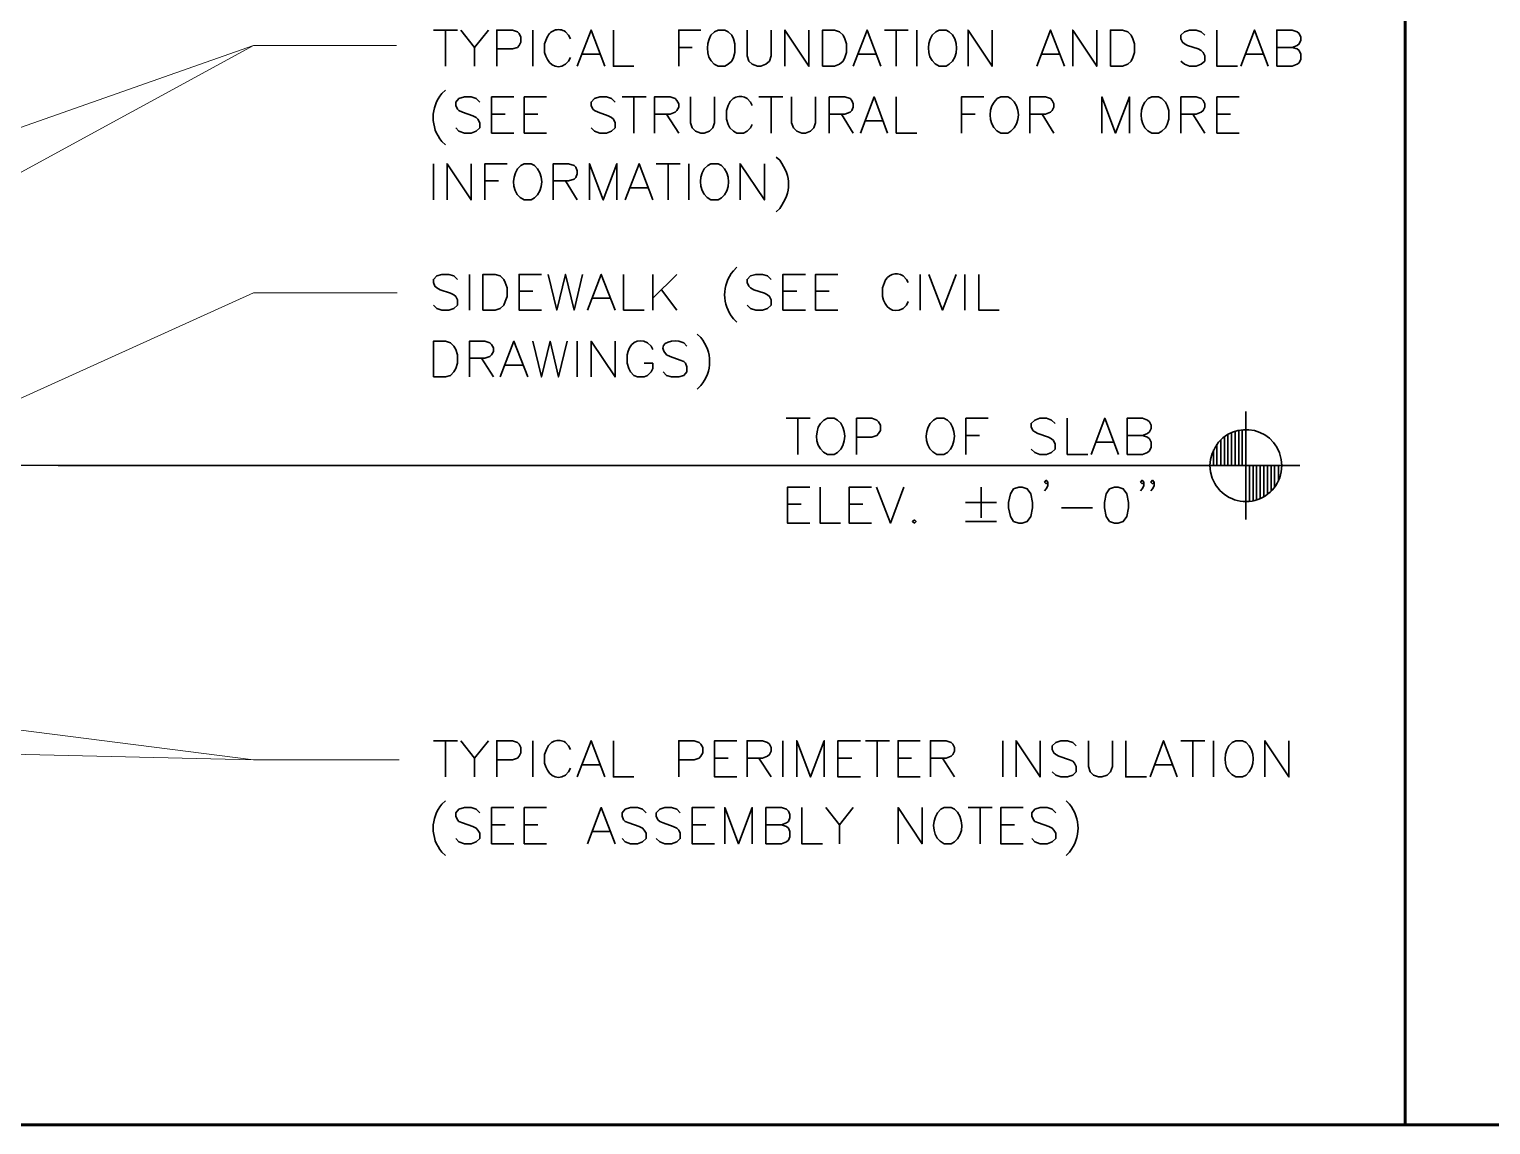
# Model space of a CAD drawing. Header units: inches. Extents: x 5 to 516, y -193 to 129.
# Drawn here: x 95.02 to 100.1, y -192.19 to -188.38 of the extents above; entities that cross this region are included whole.
import ezdxf

# ---------------------------------------------------------------- set-up
doc = ezdxf.new("R2010")
doc.units = ezdxf.units.IN
doc.header["$MEASUREMENT"] = 0
doc.layers.add('Highlight', color=210, linetype='Continuous')
doc.layers.add('PDF8_Geometry', color=7, linetype='Continuous')

msp = doc.modelspace()

# ---------------------------------------------------------------- linework, layer by layer
at = {"layer": 'Highlight'}
msp.add_line((95.1232948, -189.8946721), (85.8407226, -189.8946721), dxfattribs=at)
at = {"layer": 'PDF8_Geometry', "lineweight": 60}
for points in [[(99.8021836, -169.6924491), (99.8021836, -192.1857845), (99.8021836, -169.6924491)], [(71.579958, -192.1857834), (116.5799616, -192.1857834)]]:
    msp.add_lwpolyline(points, dxfattribs=at)
at = {"layer": 'PDF8_Geometry', "lineweight": 35}
for points in [[(96.4266284, -188.3813386), (96.5099617, -188.3813386)], [(96.4688489, -188.3813386), (96.4688489, -188.5068942)], [(96.5221846, -188.3813386), (96.5699623, -188.4413386), (96.5699623, -188.5068942)], [(96.6177385, -188.3813386), (96.5699607, -188.4413386)], [(96.6466285, -188.5068941), (96.6466285, -188.3813386), (96.7010729, -188.3813386), (96.7188507, -188.3868941), (96.7244063, -188.3935608), (96.7299618, -188.405783), (96.7299618, -188.4235608), (96.7244063, -188.4346719), (96.7188507, -188.4413386), (96.7010729, -188.4468941), (96.6466285, -188.4468941)], [(96.7721846, -188.3813386), (96.7721846, -188.5068942)], [(96.9266284, -188.5068941), (96.9744062, -188.3813386), (97.022184, -188.5068941)], [(97.0521823, -188.3813386), (97.0521823, -188.5068942), (97.1232934, -188.5068942)], [(97.2788488, -188.5068941), (97.2788488, -188.3813386), (97.3555154, -188.3813386)], [(97.4155178, -188.5068942), (97.4388511, -188.5068942), (97.4510734, -188.5002275), (97.4632956, -188.4891164), (97.4688511, -188.4768942), (97.4744067, -188.4591164), (97.4744067, -188.4291164), (97.4688511, -188.4113386), (97.4632956, -188.3991164), (97.4510734, -188.3868941), (97.4388511, -188.3813386), (97.4155178, -188.3813386), (97.4032956, -188.3868941), (97.3910733, -188.3991164)], [(97.5166282, -188.3813386), (97.5166282, -188.4702275), (97.5221837, -188.4891164), (97.534406, -188.5002275), (97.5521837, -188.5068942), (97.564406, -188.5068942), (97.5821837, -188.5002275), (97.594406, -188.4891164), (97.5999615, -188.4702275), (97.5999615, -188.3813386)], [(97.6477385, -188.5068941), (97.6477385, -188.3813386), (97.7310718, -188.5068941), (97.7310718, -188.3813386)], [(97.8855157, -188.5068941), (97.9332934, -188.3813386), (97.9810712, -188.5068941)], [(97.9932947, -188.3813386), (98.0766281, -188.3813386)], [(98.0344053, -188.3813386), (98.0344053, -188.5068942)], [(98.106628, -188.3813386), (98.106628, -188.5068942)], [(98.2188505, -188.3868941), (98.2077394, -188.3813386), (98.1832949, -188.3813386), (98.1721838, -188.3868941), (98.1599616, -188.3991164)], [(98.2844053, -188.5068941), (98.2844053, -188.3813386), (98.3677386, -188.5068941), (98.3677386, -188.3813386)], [(98.5232947, -188.5068941), (98.5710724, -188.3813386), (98.6188502, -188.5068941)], [(98.6477386, -188.5068941), (98.6477386, -188.3813386), (98.7310719, -188.5068941), (98.7310719, -188.3813386)], [(99.106628, -188.3991168), (99.0944058, -188.3868946), (99.076628, -188.381339), (99.0532947, -188.381339), (99.0355169, -188.3868946), (99.0232947, -188.3991168), (99.0232947, -188.411339), (99.0288503, -188.4235612), (99.0355169, -188.4291168), (99.046628, -188.4346723), (99.0832947, -188.4468946), (99.0944058, -188.4524501), (99.1010725, -188.4591168), (99.106628, -188.4702279), (99.106628, -188.4891168), (99.0944058, -188.5002279), (99.076628, -188.5068946), (99.0532947, -188.5068946), (99.0355169, -188.5002279), (99.0232947, -188.4891168)], [(99.1488508, -188.3813386), (99.1488508, -188.5068942), (99.2199619, -188.5068942)], [(99.2321842, -188.5068941), (99.2788508, -188.3813386), (99.3266286, -188.5068941)], [(99.3566281, -188.5068941), (99.3566281, -188.3813386), (99.4099614, -188.3813386), (99.4277392, -188.3868941), (99.4344058, -188.3935608), (99.4399614, -188.405783), (99.4399614, -188.4168941), (99.4344058, -188.4291163), (99.4277392, -188.4346719), (99.4099614, -188.4413386), (99.3566281, -188.4413386)], [(96.9444055, -188.4646719), (97.0044055, -188.4646719)], [(97.2788488, -188.4413384), (97.3255154, -188.4413384)], [(97.903295, -188.4646719), (97.963295, -188.4646719)], [(98.5410717, -188.4646719), (98.5999606, -188.4646719)], [(99.2499612, -188.4646719), (99.3088501, -188.4646719)], [(99.4099615, -188.4413384), (99.4277393, -188.446894), (99.4344059, -188.4524495), (99.4399615, -188.4646718), (99.4399615, -188.4824495), (99.4344059, -188.4946718), (99.4277393, -188.5002273), (99.4099615, -188.506894), (99.3566282, -188.506894)], [(96.8855171, -188.5002274), (96.8966282, -188.4891163), (96.9032949, -188.4768941)], [(98.1832949, -188.5068942), (98.2077394, -188.5068942), (98.2188505, -188.5002275)], [(96.4688489, -188.5902275), (96.4566267, -188.6013386)], [(96.5877386, -188.6313386), (96.5755164, -188.6191164), (96.5577386, -188.6135608), (96.5344053, -188.6135608), (96.5155164, -188.6191164), (96.5044053, -188.6313386), (96.5044053, -188.6435608), (96.5099608, -188.6557831), (96.5155164, -188.6613386), (96.5277386, -188.6668942), (96.5632941, -188.6791164), (96.5755164, -188.6846719), (96.5810719, -188.6913386), (96.5877386, -188.7035608), (96.5877386, -188.7213386), (96.5755164, -188.7324497), (96.5577386, -188.7391164), (96.5344053, -188.7391164), (96.5155164, -188.7324497), (96.5044053, -188.7213386)], [(96.7066269, -188.7391165), (96.6288492, -188.7391165), (96.6288492, -188.613561), (96.7066269, -188.613561)], [(96.8199602, -188.7391165), (96.7421824, -188.7391165), (96.7421824, -188.613561), (96.8199602, -188.613561)], [(97.0577387, -188.6313386), (97.0455165, -188.6191164), (97.0277387, -188.6135608), (97.0044054, -188.6135608), (96.9866276, -188.6191164), (96.9744054, -188.6313386), (96.9744054, -188.6435608), (96.981072, -188.6557831), (96.9866276, -188.6613386), (96.9988498, -188.6668942), (97.0344054, -188.6791164), (97.0455165, -188.6846719), (97.0521832, -188.6913386), (97.0577387, -188.7035608), (97.0577387, -188.7213386), (97.0455165, -188.7324497), (97.0277387, -188.7391164), (97.0044054, -188.7391164), (96.9866276, -188.7324497), (96.9744054, -188.7213386)], [(97.0821844, -188.613561), (97.1655178, -188.613561)], [(97.123295, -188.613561), (97.123295, -188.7391166)], [(97.1944055, -188.7391165), (97.1944055, -188.613561), (97.2488499, -188.613561), (97.2666277, -188.6191165), (97.2721833, -188.6257832), (97.2788499, -188.6380054), (97.2788499, -188.6491165), (97.2721833, -188.6613387), (97.2666277, -188.6668943), (97.2488499, -188.673561), (97.1944055, -188.673561)], [(97.3199616, -188.613561), (97.3199616, -188.703561), (97.3255172, -188.7213388), (97.3377394, -188.7324499), (97.3555172, -188.7391166), (97.3677394, -188.7391166), (97.3855172, -188.7324499), (97.3977394, -188.7213388), (97.4032949, -188.703561), (97.4032949, -188.613561)], [(97.5577388, -188.613561), (97.6410721, -188.613561)], [(97.5999615, -188.613561), (97.5999615, -188.7391166)], [(97.671072, -188.613561), (97.671072, -188.703561), (97.6777387, -188.7213388), (97.6888498, -188.7324499), (97.7066276, -188.7391166), (97.7188498, -188.7391166), (97.7366276, -188.7324499), (97.7488498, -188.7213388), (97.7544054, -188.703561), (97.7544054, -188.613561)], [(97.8021823, -188.7391165), (97.8021823, -188.613561), (97.8555157, -188.613561), (97.8744045, -188.6191165), (97.8799601, -188.6257832), (97.8855157, -188.6380054), (97.8855157, -188.6491165), (97.8799601, -188.6613387), (97.8744045, -188.6668943), (97.8555157, -188.673561), (97.8021823, -188.673561)], [(97.9099614, -188.7391165), (97.9577392, -188.613561), (98.0044058, -188.7391165)], [(98.0344053, -188.613561), (98.0344053, -188.7391166), (98.1066275, -188.7391166)], [(98.2610718, -188.7391165), (98.2610718, -188.613561), (98.3388496, -188.613561)], [(98.4332941, -188.6191165), (98.422183, -188.613561), (98.3977386, -188.613561), (98.3855163, -188.6191165), (98.3744052, -188.6313388)], [(98.4988501, -188.7391165), (98.4988501, -188.613561), (98.5532945, -188.613561), (98.5710723, -188.6191165), (98.5766279, -188.6257832), (98.5821834, -188.6380054), (98.5821834, -188.6491165), (98.5766279, -188.6613387), (98.5710723, -188.6668943), (98.5532945, -188.673561), (98.4988501, -188.673561)], [(98.7488501, -188.7391165), (98.7488501, -188.613561), (98.7966279, -188.7391165), (98.8444057, -188.613561), (98.8444057, -188.7391165)], [(98.9221832, -188.7391166), (98.9455165, -188.7391166), (98.9577387, -188.7324499), (98.969961, -188.7213388), (98.9755165, -188.7091166), (98.9810721, -188.6913388), (98.9810721, -188.6613388), (98.9755165, -188.643561), (98.969961, -188.6313388), (98.9577387, -188.6191165), (98.9455165, -188.613561), (98.9221832, -188.613561), (98.909961, -188.6191165), (98.8977387, -188.6313388)], [(99.0232947, -188.7391165), (99.0232947, -188.613561), (99.076628, -188.613561), (99.0944058, -188.6191165), (99.1010725, -188.6257832), (99.106628, -188.6380054), (99.106628, -188.6491165), (99.1010725, -188.6613387), (99.0944058, -188.6668943), (99.076628, -188.673561), (99.0232947, -188.673561)], [(99.2255175, -188.7391165), (99.1488508, -188.7391165), (99.1488508, -188.613561), (99.2255175, -188.613561)], [(96.6288492, -188.6735608), (96.6766269, -188.6735608)], [(96.7421824, -188.6735608), (96.7899602, -188.6735608)], [(97.2366283, -188.6735608), (97.2788505, -188.7391164)], [(97.8444051, -188.6735608), (97.8855162, -188.7391164)], [(97.9277384, -188.6968943), (97.9866273, -188.6968943)], [(98.2610718, -188.6735608), (98.3088496, -188.6735608)], [(98.5410717, -188.6735608), (98.5821828, -188.7391164)], [(99.0655175, -188.6735608), (99.1066286, -188.7391164)], [(99.1488508, -188.6735608), (99.1955175, -188.6735608)], [(96.4566267, -188.7680053), (96.4688489, -188.7802275)], [(98.3977386, -188.7391166), (98.422183, -188.7391166), (98.4332941, -188.7324499)], [(96.4266284, -188.8457831), (96.4266284, -188.9713387)], [(96.4744053, -188.9713386), (96.4744053, -188.8457831), (96.5577387, -188.9713386), (96.5577387, -188.8457831)], [(96.6055179, -188.9713386), (96.6055179, -188.8457831), (96.6832957, -188.8457831)], [(96.777738, -188.8524498), (96.7666269, -188.8457831), (96.7421824, -188.8457831), (96.7299602, -188.8524498), (96.7188491, -188.8635609)], [(96.8432951, -188.9713386), (96.8432951, -188.8457831), (96.8966284, -188.8457831), (96.9155173, -188.8524498), (96.9210729, -188.8580053), (96.9266284, -188.8702275), (96.9266284, -188.8813386), (96.9210729, -188.8935609), (96.9155173, -188.8991164), (96.8966284, -188.9057831), (96.8432951, -188.9057831)], [(96.9688489, -188.9713386), (96.9688489, -188.8457831), (97.0166267, -188.9713386), (97.0644045, -188.8457831), (97.0644045, -188.9713386)], [(97.0932951, -188.9713386), (97.1410729, -188.8457831), (97.1888507, -188.9713386)], [(97.2010719, -188.8457831), (97.2844052, -188.8457831)], [(97.2421825, -188.8457831), (97.2421825, -188.9713387)], [(97.3144051, -188.8457831), (97.3144051, -188.9713387)], [(97.4277387, -188.8524498), (97.4155165, -188.8457831), (97.3910721, -188.8457831), (97.379961, -188.8524498), (97.3677387, -188.8635609)], [(97.4921825, -188.9713386), (97.4921825, -188.8457831), (97.5766269, -188.9713386), (97.5766269, -188.8457831)], [(97.6177386, -188.8224499), (97.6299608, -188.833561)], [(96.6055179, -188.9057832), (96.6532957, -188.9057832)], [(96.8855156, -188.9057832), (96.9266267, -188.9713388)], [(96.7421824, -188.9713387), (96.7666269, -188.9713387), (96.777738, -188.964672)], [(97.1110721, -188.9291164), (97.1710722, -188.9291164)], [(97.3910721, -188.9713387), (97.4155165, -188.9713387), (97.4277387, -188.964672)], [(97.6299608, -189.0013388), (97.6177386, -189.0124499)], [(97.4810718, -189.2057832), (97.4688496, -189.2180054)], [(96.5099617, -189.2480054), (96.4977395, -189.2357832), (96.4799617, -189.2302276), (96.4566284, -189.2302276), (96.4388506, -189.2357832), (96.4266284, -189.2480054), (96.4266284, -189.2591165), (96.4321839, -189.2713387), (96.4388506, -189.2768943), (96.4499617, -189.2835609), (96.4866284, -189.2957832), (96.4977395, -189.3013387), (96.5044062, -189.3068943), (96.5099617, -189.3191165), (96.5099617, -189.3368943), (96.4977395, -189.3491165), (96.4799617, -189.3546721), (96.4566284, -189.3546721), (96.4388506, -189.3491165), (96.4266284, -189.3368943)], [(96.5521822, -189.2302278), (96.5521822, -189.3546722)], [(96.8021831, -189.354672), (96.7244054, -189.354672), (96.7244054, -189.2302275), (96.8021831, -189.2302275)], [(96.8255158, -189.2302278), (96.8555158, -189.3546722), (96.8855158, -189.2302278), (96.9155158, -189.3546722), (96.9444047, -189.2302278)], [(96.9621825, -189.354672), (97.0099603, -189.2302275), (97.0577381, -189.354672)], [(97.0877386, -189.2302278), (97.0877386, -189.3546722), (97.1588497, -189.3546722)], [(97.1888513, -189.2302278), (97.1888513, -189.3546722)], [(97.2721846, -189.2302278), (97.1888513, -189.3135611)], [(97.5999615, -189.2480054), (97.5877393, -189.2357832), (97.5699615, -189.2302276), (97.5466282, -189.2302276), (97.5288504, -189.2357832), (97.5166282, -189.2480054), (97.5166282, -189.2591165), (97.5221837, -189.2713387), (97.5288504, -189.2768943), (97.5399615, -189.2835609), (97.5766282, -189.2957832), (97.5877393, -189.3013387), (97.594406, -189.3068943), (97.5999615, -189.3191165), (97.5999615, -189.3368943), (97.5877393, -189.3491165), (97.5699615, -189.3546721), (97.5466282, -189.3546721), (97.5288504, -189.3491165), (97.5166282, -189.3368943)], [(97.7188499, -189.354672), (97.6410721, -189.354672), (97.6410721, -189.2302275), (97.7188499, -189.2302275)], [(97.8321831, -189.354672), (97.7544054, -189.354672), (97.7544054, -189.2302275), (97.8321831, -189.2302275)], [(97.9932947, -189.2591166), (97.986628, -189.2768944), (97.986628, -189.3068944)], [(98.0766281, -189.2591166), (98.0699614, -189.2480055), (98.0588503, -189.2357833)], [(98.1177386, -189.2302278), (98.1177386, -189.3546722)], [(98.1477385, -189.2302278), (98.1955163, -189.3546722), (98.2432941, -189.2302278)], [(98.2732946, -189.2302278), (98.2732946, -189.3546722)], [(98.3210727, -189.2302278), (98.3210727, -189.3546722), (98.3921839, -189.3546722)], [(96.7244054, -189.2891165), (96.7721831, -189.2891165)], [(96.9810718, -189.3135611), (97.0399607, -189.3135611)], [(97.2188489, -189.2835609), (97.2721823, -189.354672)], [(97.6410721, -189.2891165), (97.6888499, -189.2891165)], [(97.7544054, -189.2891165), (97.8021831, -189.2891165)], [(98.0588503, -189.3491166), (98.0699614, -189.3368944), (98.0766281, -189.3246722)], [(97.4688496, -189.3846721), (97.4810718, -189.3968943)], [(96.5521822, -189.5868944), (96.5521822, -189.4624499), (96.6055156, -189.4624499), (96.6232933, -189.4680055), (96.6288489, -189.473561), (96.6355156, -189.4857832), (96.6355156, -189.4980055), (96.6288489, -189.5102277), (96.6232933, -189.5157832), (96.6055156, -189.5213388), (96.5521822, -189.5213388)], [(96.6588491, -189.5868944), (96.7066269, -189.4624499), (96.7544046, -189.5868944)], [(96.7721846, -189.4624499), (96.8021846, -189.5868943), (96.8321846, -189.4624499), (96.8610735, -189.5868943), (96.8910735, -189.4624499)], [(96.9266284, -189.4624499), (96.9266284, -189.5868943)], [(96.9744054, -189.5868944), (96.9744054, -189.4624499), (97.0577387, -189.5868944), (97.0577387, -189.4624499)], [(97.1888513, -189.4913387), (97.1832957, -189.4802276), (97.1710735, -189.4680054)], [(97.3077387, -189.4802278), (97.2966276, -189.4680056), (97.2788498, -189.46245)], [(96.5932951, -189.5213386), (96.6355173, -189.5868942)], [(97.0999624, -189.5102276), (97.0999624, -189.5391165), (97.1055179, -189.5568943), (97.1110735, -189.5691165), (97.1232957, -189.5813387), (97.135518, -189.5868943), (97.1588513, -189.5868943), (97.1710735, -189.5813387), (97.1832957, -189.5691165), (97.1888513, -189.5568943), (97.1888513, -189.5391165), (97.1588513, -189.5391165)], [(97.2366276, -189.5102278), (97.2488498, -189.5157833), (97.2844054, -189.5280056), (97.2966276, -189.5335611), (97.3021832, -189.5391167), (97.3077387, -189.5513389), (97.3077387, -189.5691167), (97.2966276, -189.5813389), (97.2788498, -189.5868945), (97.2544054, -189.5868945), (97.2366276, -189.5813389), (97.2244054, -189.5691167)], [(96.6766284, -189.5457832), (96.7366284, -189.5457832)], [(97.6521828, -189.7302278), (97.7355161, -189.7302278)], [(97.6932956, -189.7302278), (97.6932956, -189.8557834)], [(97.8310715, -189.7368945), (97.8188493, -189.7302278), (97.7955159, -189.7302278), (97.7832937, -189.7368945), (97.7710715, -189.7480056)], [(97.8966286, -189.8557833), (97.8966286, -189.7302278), (97.9499619, -189.7302278), (97.9677397, -189.7368944), (97.9732953, -189.74245), (97.9799619, -189.7546722), (97.9799619, -189.77245), (97.9732953, -189.7835611), (97.9677397, -189.7902278), (97.9499619, -189.7957833), (97.8966286, -189.7957833)], [(98.212183, -189.7368945), (98.1999608, -189.7302278), (98.1755163, -189.7302278), (98.1644052, -189.7368945), (98.152183, -189.7480056)], [(98.276629, -189.8557833), (98.276629, -189.7302278), (98.3544068, -189.7302278)], [(98.5866277, -189.7480054), (98.5744055, -189.7368943), (98.5566277, -189.7302276), (98.5332943, -189.7302276), (98.5155166, -189.7368943), (98.5032943, -189.7480054), (98.5032943, -189.7602276), (98.5088499, -189.7724499), (98.5155166, -189.7780054), (98.5266277, -189.783561), (98.5632944, -189.7957832), (98.5744055, -189.8013388), (98.5810721, -189.8080054), (98.5866277, -189.8202277), (98.5866277, -189.8380054), (98.5744055, -189.8491165), (98.5566277, -189.8557832), (98.5332943, -189.8557832), (98.5155166, -189.8491165), (98.5032943, -189.8380054)], [(98.6288505, -189.7302278), (98.6288505, -189.8557834), (98.6999616, -189.8557834)], [(98.7121838, -189.8557833), (98.7588505, -189.7302278), (98.8066282, -189.8557833)], [(98.8366277, -189.8557833), (98.8366277, -189.7302278), (98.889961, -189.7302278), (98.9077388, -189.7368944), (98.9144055, -189.74245), (98.919961, -189.7546722), (98.919961, -189.7657833), (98.9144055, -189.7780056), (98.9077388, -189.7835611), (98.889961, -189.7902278), (98.8366277, -189.7902278)], [(99.2488501, -189.7068943), (99.2488501, -190.0824499)], [(99.1988499, -189.8946721), (99.1988499, -189.7802276)], [(99.2121838, -189.8946721), (99.2121838, -189.7757832)], [(99.2244056, -189.8946721), (99.2244056, -189.7724498)], [(99.2366284, -189.8946721), (99.2366284, -189.7702276)], [(98.276629, -189.7902276), (98.3244068, -189.7902276)], [(98.7299608, -189.8135611), (98.7888497, -189.8135611)], [(98.8899611, -189.7902276), (98.9077389, -189.7957832), (98.9144056, -189.8013387), (98.9199611, -189.813561), (98.9199611, -189.8313387), (98.9144056, -189.843561), (98.9077389, -189.8491165), (98.8899611, -189.8557832), (98.8366278, -189.8557832)], [(99.1488508, -189.8946721), (99.1488508, -189.8202276)], [(99.1621836, -189.8946721), (99.1621836, -189.8057832)], [(99.1744053, -189.8946721), (99.1744053, -189.7946721)], [(99.1866282, -189.8946721), (99.1866282, -189.7868943)], [(97.7955159, -189.8557834), (97.8188493, -189.8557834), (97.8310715, -189.8491167)], [(98.1755163, -189.8557834), (98.1999608, -189.8557834), (98.212183, -189.8491167)], [(99.136628, -189.8946721), (99.136628, -189.8402276)], [(95.1232948, -189.8946721), (99.4366285, -189.8946721)], [(99.4366282, -189.8946721), (99.0621838, -189.8946721)], [(99.1244051, -189.8946721), (99.1244051, -189.893561)], [(99.2621841, -189.8946721), (99.2621841, -190.0191165)], [(99.2744058, -189.8946721), (99.2744058, -190.0168943)], [(99.2866275, -189.8946721), (99.2866275, -190.013561)], [(99.2988504, -189.8946721), (99.2988504, -190.0091165)], [(99.3121832, -189.8946721), (99.3121832, -190.0024499)], [(99.324406, -189.8946721), (99.324406, -189.9946721)], [(99.3366277, -189.8946721), (99.3366277, -189.983561)], [(99.3488506, -189.8946721), (99.3488506, -189.9702276)], [(99.3621834, -189.8946721), (99.3621834, -189.9491165)], [(99.3744051, -189.8946721), (99.3744051, -189.893561)], [(97.7344048, -190.0946721), (97.656627, -190.0946721), (97.656627, -189.9702277), (97.7344048, -189.9702277)], [(97.7699603, -189.9702277), (97.7699603, -190.0946721), (97.8410714, -190.0946721)], [(97.9488507, -190.0946721), (97.8710729, -190.0946721), (97.8710729, -189.9702277), (97.9488507, -189.9702277)], [(97.9666291, -189.9702277), (98.0144069, -190.0946721), (98.0610736, -189.9702277)], [(98.3299613, -189.9702277), (98.3299613, -190.0768943)], [(98.561072, -189.95245), (98.5555165, -189.9580056), (98.5499609, -189.95245), (98.5555165, -189.9457834), (98.561072, -189.95245), (98.561072, -189.9646723), (98.5555165, -189.9757834), (98.5499609, -189.98245)], [(98.8944054, -189.95245), (98.8888498, -189.9580056), (98.8832943, -189.95245), (98.8888498, -189.9457834), (98.8944054, -189.95245), (98.8944054, -189.9646723), (98.8888498, -189.9757834), (98.8832943, -189.98245)], [(98.9310728, -189.95245), (98.9244062, -189.9580056), (98.9188506, -189.95245), (98.9244062, -189.9457834), (98.9310728, -189.95245), (98.9310728, -189.9646723), (98.9244062, -189.9757834), (98.9188506, -189.98245)], [(97.656627, -190.0291167), (97.7044048, -190.0291167)], [(97.8710729, -190.0291167), (97.9188507, -190.0291167)], [(98.2755168, -190.0235611), (98.3832946, -190.0235611)], [(98.2755168, -190.0891165), (98.3832946, -190.0891165)], [(98.6088501, -190.0413387), (98.7166279, -190.0413387)], [(96.4266284, -190.8513389), (96.5099617, -190.8513389)], [(96.4688489, -190.8513389), (96.4688489, -190.9768944)], [(96.5221846, -190.8513389), (96.5699623, -190.9113389), (96.5699623, -190.9768944)], [(96.6177385, -190.8513389), (96.5699607, -190.9113389)], [(96.6466285, -190.9768944), (96.6466285, -190.8513389), (96.7010729, -190.8513389), (96.7188507, -190.8568944), (96.7244063, -190.8635611), (96.7299618, -190.8746722), (96.7299618, -190.8935611), (96.7244063, -190.9046722), (96.7188507, -190.9113389), (96.7010729, -190.9168944), (96.6466285, -190.9168944)], [(96.7721846, -190.8513389), (96.7721846, -190.9768944)], [(96.9266284, -190.9768944), (96.9744062, -190.8513389), (97.022184, -190.9768944)], [(97.0521823, -190.8513389), (97.0521823, -190.9768944), (97.1232934, -190.9768944)], [(97.2788488, -190.9768944), (97.2788488, -190.8513389), (97.3321821, -190.8513389), (97.3499599, -190.8568944), (97.3555154, -190.8635611), (97.3621821, -190.8746722), (97.3621821, -190.8935611), (97.3555154, -190.9046722), (97.3499599, -190.9113389), (97.3321821, -190.9168944), (97.2788488, -190.9168944)], [(97.4810727, -190.9768944), (97.4032949, -190.9768944), (97.4032949, -190.8513389), (97.4810727, -190.8513389)], [(97.5166282, -190.9768944), (97.5166282, -190.8513389), (97.5699615, -190.8513389), (97.5877393, -190.8568944), (97.594406, -190.8635611), (97.5999615, -190.8746722), (97.5999615, -190.8868944), (97.594406, -190.8991166), (97.5877393, -190.9046722), (97.5699615, -190.9113389), (97.5166282, -190.9113389)], [(97.6410721, -190.8513389), (97.6410721, -190.9768944)], [(97.6888513, -190.9768944), (97.6888513, -190.8513389), (97.7366291, -190.9768944), (97.7844069, -190.8513389), (97.7844069, -190.9768944)], [(97.9099623, -190.9768944), (97.8321845, -190.9768944), (97.8321845, -190.8513389), (97.9099623, -190.8513389)], [(97.9277384, -190.8513389), (98.0110718, -190.8513389)], [(97.968849, -190.8513389), (97.968849, -190.9768944)], [(98.1177384, -190.9768944), (98.0410717, -190.9768944), (98.0410717, -190.8513389), (98.1177384, -190.8513389)], [(98.153295, -190.9768944), (98.153295, -190.8513389), (98.2077394, -190.8513389), (98.2255172, -190.8568944), (98.2310728, -190.8635611), (98.2366283, -190.8746722), (98.2366283, -190.8868944), (98.2310728, -190.8991166), (98.2255172, -190.9046722), (98.2077394, -190.9113389), (98.153295, -190.9113389)], [(98.4044061, -190.8513389), (98.4044061, -190.9768944)], [(98.451072, -190.9768944), (98.451072, -190.8513389), (98.5344053, -190.9768944), (98.5344053, -190.8513389)], [(98.6599614, -190.8691168), (98.6477392, -190.8568946), (98.6299614, -190.851339), (98.6066281, -190.851339), (98.5888503, -190.8568946), (98.5766281, -190.8691168), (98.5766281, -190.881339), (98.5821836, -190.8935612), (98.5888503, -190.8991168), (98.5999614, -190.9046723), (98.6366281, -190.9168946), (98.6477392, -190.9224501), (98.6544059, -190.9291168), (98.6599614, -190.9402279), (98.6599614, -190.9591168), (98.6477392, -190.9702279), (98.6299614, -190.9768946), (98.6066281, -190.9768946), (98.5888503, -190.9702279), (98.5766281, -190.9591168)], [(98.7021831, -190.8513389), (98.7021831, -190.9402278), (98.7077386, -190.9591167), (98.7199608, -190.9702278), (98.7377386, -190.9768944), (98.7488497, -190.9768944), (98.7677386, -190.9702278), (98.7788497, -190.9591167), (98.7855164, -190.9402278), (98.7855164, -190.8513389)], [(98.8321834, -190.8513389), (98.8321834, -190.9768944), (98.9044057, -190.9768944)], [(98.9166278, -190.9768944), (98.9632945, -190.8513389), (99.0110723, -190.9768944)], [(99.0232947, -190.8513389), (99.106628, -190.8513389)], [(99.0655175, -190.8513389), (99.0655175, -190.9768944)], [(99.136628, -190.8513389), (99.136628, -190.9768944)], [(99.2499615, -190.8568944), (99.2377393, -190.8513389), (99.214406, -190.8513389), (99.2021837, -190.8568944), (99.1899615, -190.8691167)], [(99.3155175, -190.9768944), (99.3155175, -190.8513389), (99.3988508, -190.9768944), (99.3988508, -190.8513389)], [(96.8855171, -190.9702277), (96.8966282, -190.9591166), (96.9032949, -190.9468944)], [(96.9444055, -190.9346722), (97.0044055, -190.9346722)], [(97.4032949, -190.911339), (97.4510727, -190.911339)], [(97.5577388, -190.911339), (97.599961, -190.9768945)], [(97.8321845, -190.911339), (97.8799623, -190.911339)], [(98.0410717, -190.911339), (98.0877384, -190.911339)], [(98.1955155, -190.911339), (98.2366266, -190.9768945)], [(98.934406, -190.9346722), (98.9932949, -190.9346722)], [(99.214406, -190.9768944), (99.2377393, -190.9768944), (99.2499615, -190.9702278)], [(96.4688489, -191.0602278), (96.4566267, -191.0713389)], [(96.5877386, -191.1013389), (96.5755164, -191.0891167), (96.5577386, -191.0835611), (96.5344053, -191.0835611), (96.5155164, -191.0891167), (96.5044053, -191.1013389), (96.5044053, -191.1135611), (96.5099608, -191.1257833), (96.5155164, -191.1313389), (96.5277386, -191.1368945), (96.5632941, -191.1491167), (96.5755164, -191.1546722), (96.5810719, -191.1613389), (96.5877386, -191.17245), (96.5877386, -191.1913389), (96.5755164, -191.20245), (96.5577386, -191.2091167), (96.5344053, -191.2091167), (96.5155164, -191.20245), (96.5044053, -191.1913389)], [(96.7066269, -191.2091168), (96.6288492, -191.2091168), (96.6288492, -191.0835613), (96.7066269, -191.0835613)], [(96.8199602, -191.2091168), (96.7421824, -191.2091168), (96.7421824, -191.0835613), (96.8199602, -191.0835613)], [(96.9621825, -191.2091168), (97.0099603, -191.0835613), (97.0577381, -191.2091168)], [(97.1655178, -191.1013389), (97.1532955, -191.0891167), (97.1355178, -191.0835611), (97.1110733, -191.0835611), (97.0932955, -191.0891167), (97.0821844, -191.1013389), (97.0821844, -191.1135611), (97.08774, -191.1257833), (97.0932955, -191.1313389), (97.1055178, -191.1368945), (97.1410733, -191.1491167), (97.1532955, -191.1546722), (97.1588511, -191.1613389), (97.1655178, -191.17245), (97.1655178, -191.1913389), (97.1532955, -191.20245), (97.1355178, -191.2091167), (97.1110733, -191.2091167), (97.0932955, -191.20245), (97.0821844, -191.1913389)], [(97.2844052, -191.1013389), (97.272183, -191.0891167), (97.2544052, -191.0835611), (97.2310719, -191.0835611), (97.2132941, -191.0891167), (97.2010719, -191.1013389), (97.2010719, -191.1135611), (97.2066274, -191.1257833), (97.2132941, -191.1313389), (97.2244052, -191.1368945), (97.2599608, -191.1491167), (97.272183, -191.1546722), (97.2788497, -191.1613389), (97.2844052, -191.17245), (97.2844052, -191.1913389), (97.272183, -191.20245), (97.2544052, -191.2091167), (97.2310719, -191.2091167), (97.2132941, -191.20245), (97.2010719, -191.1913389)], [(97.4032936, -191.2091168), (97.3255158, -191.2091168), (97.3255158, -191.0835613), (97.4032936, -191.0835613)], [(97.4388513, -191.2091168), (97.4388513, -191.0835613), (97.4866291, -191.2091168), (97.5344069, -191.0835613), (97.5344069, -191.2091168)], [(97.5821845, -191.2091168), (97.5821845, -191.0835613), (97.6355178, -191.0835613), (97.6532956, -191.0891168), (97.6599623, -191.0957835), (97.6655178, -191.1080057), (97.6655178, -191.1191168), (97.6599623, -191.131339), (97.6532956, -191.1368946), (97.6355178, -191.1435613), (97.5821845, -191.1435613)], [(97.7066284, -191.083561), (97.7066284, -191.2091166), (97.7788506, -191.2091166)], [(97.7899617, -191.083561), (97.8377395, -191.143561), (97.8377395, -191.2091166)], [(97.8855157, -191.083561), (97.8377379, -191.143561)], [(98.0410717, -191.2091168), (98.0410717, -191.0835613), (98.124405, -191.2091168), (98.124405, -191.0835613)], [(98.2366275, -191.0891166), (98.2255164, -191.083561), (98.201072, -191.083561), (98.1899609, -191.0891166), (98.1777386, -191.1013388)], [(98.2844053, -191.083561), (98.3677386, -191.083561)], [(98.3266281, -191.083561), (98.3266281, -191.2091166)], [(98.4755163, -191.2091168), (98.3977386, -191.2091168), (98.3977386, -191.0835613), (98.4755163, -191.0835613)], [(98.5888498, -191.1013389), (98.5766276, -191.0891167), (98.5588498, -191.0835611), (98.5344054, -191.0835611), (98.5166276, -191.0891167), (98.5055165, -191.1013389), (98.5055165, -191.1135611), (98.511072, -191.1257833), (98.5166276, -191.1313389), (98.5288498, -191.1368945), (98.5644054, -191.1491167), (98.5766276, -191.1546722), (98.5821832, -191.1613389), (98.5888498, -191.17245), (98.5888498, -191.1913389), (98.5766276, -191.20245), (98.5588498, -191.2091167), (98.5344054, -191.2091167), (98.5166276, -191.20245), (98.5055165, -191.1913389)], [(98.6244051, -191.0602278), (98.6366273, -191.0713389)], [(96.6288492, -191.1435611), (96.6766269, -191.1435611)], [(96.7421824, -191.1435611), (96.7899602, -191.1435611)], [(97.3255158, -191.1435611), (97.3732936, -191.1435611)], [(97.6355156, -191.1435611), (97.6532934, -191.1491167), (97.6599601, -191.1546722), (97.6655156, -191.1668944), (97.6655156, -191.1846722), (97.6599601, -191.1968944), (97.6532934, -191.20245), (97.6355156, -191.2091167), (97.5821823, -191.2091167)], [(98.3977386, -191.1435611), (98.4455163, -191.1435611)], [(96.9810718, -191.1668943), (97.0399607, -191.1668943)], [(98.201072, -191.2091166), (98.2255164, -191.2091166), (98.2366275, -191.2024499)], [(96.4566267, -191.2380056), (96.4688489, -191.2502278)], [(98.6366273, -191.2380056), (98.6244051, -191.2502278)]]:
    msp.add_lwpolyline(points, dxfattribs=at)
for points in [[(96.9032949, -188.4113385), (96.8966282, -188.3991163), (96.8855171, -188.3868941, 0.508548725), (96.8199616, -188.4113385), (96.8132949, -188.4291163), (96.8132949, -188.4591163)], [(97.5344052, -188.6435609), (97.5288497, -188.6313387), (97.5166275, -188.6191165, 0.508362924), (97.4510719, -188.6435609), (97.4455163, -188.6613387), (97.4455163, -188.6913387), (97.4510719, -188.7091165), (97.4566275, -188.7213387), (97.4688497, -188.7324498), (97.4810719, -188.7391165), (97.5044052, -188.7391165), (97.5166275, -188.7324498), (97.5288497, -188.7213387), (97.5344052, -188.7091165)], [(97.3432951, -189.4380053), (97.3555173, -189.4502275, -0.369416811), (97.3555173, -189.6168942), (97.3432951, -189.6291164)], [(99.1321829, -189.8524498), (99.1266273, -189.873561), (99.1244051, -189.8946721), (99.1266273, -189.9168943), (99.1321829, -189.9380054, 0.765716696), (99.3721829, -189.9168943), (99.3744051, -189.8946721), (99.3721829, -189.873561)], [(96.9032949, -190.8813388), (96.8966282, -190.8691166), (96.8855171, -190.8568943, 0.508548725), (96.8199616, -190.8813388), (96.8132949, -190.8991166), (96.8132949, -190.9291166)]]:
    msp.add_lwpolyline(points, format="xyb", dxfattribs=at)
for points in [[(97.7788488, -188.5068941), (97.7788488, -188.3813386), (97.8199599, -188.3813386), (97.8377377, -188.3868941), (97.8499599, -188.3991163), (97.8555155, -188.4113386), (97.8621821, -188.4291163), (97.8621821, -188.4591164), (97.8555155, -188.4768941), (97.8499599, -188.4891164), (97.8377377, -188.5002275), (97.8199599, -188.5068941)], [(98.77885, -188.5068941), (98.77885, -188.3813386), (98.8210722, -188.3813386), (98.83885, -188.3868941), (98.8510722, -188.3991163), (98.8566278, -188.4113386), (98.8621834, -188.4291163), (98.8621834, -188.4591164), (98.8566278, -188.4768941), (98.8510722, -188.4891164), (98.83885, -188.5002275), (98.8210722, -188.5068941)], [(96.5988493, -189.354672), (96.5988493, -189.2302275), (96.6410715, -189.2302275), (96.6588493, -189.2357831), (96.6710715, -189.2480053), (96.676627, -189.2591164), (96.6832937, -189.2768942), (96.6832937, -189.3068942), (96.676627, -189.324672), (96.6710715, -189.3368942), (96.6588493, -189.3491164), (96.6410715, -189.354672)], [(96.4266284, -189.5868944), (96.4266284, -189.4624499), (96.4688506, -189.4624499), (96.4866284, -189.4680055), (96.4977395, -189.4802277), (96.5044062, -189.4913388), (96.5099617, -189.5102277), (96.5099617, -189.5391166), (96.5044062, -189.5568944), (96.4977395, -189.5691166), (96.4866284, -189.5813388), (96.4688506, -189.5868944)], [(98.4599616, -189.9702277), (98.4421839, -189.9757832), (98.4310728, -189.993561), (98.4244061, -190.023561), (98.4244061, -190.0413388), (98.4310728, -190.0713388), (98.4421839, -190.0891166), (98.4599616, -190.0946721), (98.4721839, -190.0946721), (98.4899616, -190.0891166), (98.5021839, -190.0713388), (98.5077394, -190.0413388), (98.5077394, -190.023561), (98.5021839, -189.993561), (98.4899616, -189.9757832), (98.4721839, -189.9702277)], [(98.793295, -189.9702277), (98.7755172, -189.9757832), (98.7644061, -189.993561), (98.7577394, -190.023561), (98.7577394, -190.0413388), (98.7644061, -190.0713388), (98.7755172, -190.0891166), (98.793295, -190.0946721), (98.8055172, -190.0946721), (98.823295, -190.0891166), (98.8355172, -190.0713388), (98.8410728, -190.0413388), (98.8410728, -190.023561), (98.8355172, -189.993561), (98.823295, -189.9757832), (98.8055172, -189.9702277)], [(98.0977394, -190.0835609), (98.0910728, -190.0891165), (98.0977394, -190.094672), (98.103295, -190.0891165)]]:
    msp.add_lwpolyline(points, close=True, dxfattribs=at)
at = {"layer": 'PDF8_Geometry', "lineweight": 15}
for points in [[(91.2632934, -190.0324499), (95.8021827, -188.434672), (96.2988496, -188.434672)], [(92.4321823, -190.27245), (95.8021824, -188.4346722), (96.2988493, -188.4346722)], [(94.2588493, -189.9935609), (95.8021827, -189.2946719), (96.3010717, -189.2946719)], [(91.0321826, -190.3091166), (95.8021827, -190.9180056), (96.3077387, -190.9180056)], [(91.7444064, -190.82245), (95.8021844, -190.9180056), (96.3077401, -190.9180056)]]:
    msp.add_lwpolyline(points, dxfattribs=at)
at = {"layer": 'PDF8_Geometry', "lineweight": 35}
for points in [[(97.3910733, -188.3991164), (97.3708326, -188.4325238), (97.3739437, -188.4918756), (97.4155178, -188.5068942)], [(98.1599616, -188.3991164), (98.1368134, -188.4327275), (98.1425542, -188.4895608), (98.1832949, -188.5068942)], [(98.2188505, -188.5002275), (98.2536468, -188.4741534), (98.2522208, -188.413709), (98.2188505, -188.3868941)], [(96.8132949, -188.4591163), (96.8202393, -188.4937459), (96.8517579, -188.524283), (96.8855171, -188.5002274)], [(96.4566267, -188.6013386), (96.415997, -188.6488386), (96.4152748, -188.7206904), (96.4566267, -188.7680053)], [(98.3744052, -188.6313388), (98.351146, -188.6638388), (98.3576089, -188.7238943), (98.3977386, -188.7391166)], [(98.4332941, -188.7324499), (98.4680904, -188.7063758), (98.4666645, -188.6459314), (98.4332941, -188.6191165)], [(98.8977387, -188.6313388), (98.877498, -188.6647462), (98.8806091, -188.724098), (98.9221832, -188.7391166)], [(96.7188491, -188.8635609), (96.6956083, -188.8960609), (96.7020528, -188.9561164), (96.7421824, -188.9713387)], [(96.777738, -188.964672), (96.8118491, -188.9396164), (96.8118491, -188.8775053), (96.777738, -188.8524498)], [(97.3677387, -188.8635609), (97.3453313, -188.898172), (97.3505721, -188.953172), (97.3910721, -188.9713387)], [(97.4277387, -188.964672), (97.4605165, -188.9400053), (97.4605165, -188.8771164), (97.4277387, -188.8524498)], [(97.6299608, -188.833561), (97.6710904, -188.8941351), (97.6710904, -188.9407647), (97.6299608, -189.0013388)], [(97.4688496, -189.2180054), (97.4276459, -189.2695054), (97.4284422, -189.333135), (97.4688496, -189.3846721)], [(98.0588503, -189.2357833), (98.0339058, -189.2198203), (98.0027392, -189.2316907), (97.9932947, -189.2591166)], [(97.986628, -189.3068944), (97.9953688, -189.3428203), (98.0201651, -189.3700425), (98.0588503, -189.3491166)], [(97.1710735, -189.4680054), (97.1352957, -189.4473758), (97.1051291, -189.4735054), (97.0999624, -189.5102276)], [(97.2788498, -189.46245), (97.2464054, -189.4577278), (97.2008869, -189.472913), (97.2366276, -189.5102278)], [(99.3721829, -189.873561), (99.3484051, -189.7464498), (99.1770162, -189.7322646), (99.1321829, -189.8524498)], [(97.7710715, -189.7480056), (97.7486641, -189.7823204), (97.7538122, -189.8392834), (97.7955159, -189.8557834)], [(97.8310715, -189.8491167), (97.8638493, -189.82445), (97.8638493, -189.7615611), (97.8310715, -189.7368945)], [(98.152183, -189.7480056), (98.1297756, -189.7826352), (98.1350163, -189.8375982), (98.1755163, -189.8557834)], [(98.212183, -189.8491167), (98.2449608, -189.82445), (98.2449608, -189.7615611), (98.212183, -189.7368945)], [(99.1899615, -190.8691167), (99.1675541, -190.9034315), (99.1726837, -190.9603944), (99.214406, -190.9768944)], [(99.2499615, -190.9702278), (99.2832208, -190.9446352), (99.2822763, -190.8837833), (99.2499615, -190.8568944)], [(96.8132949, -190.9291166), (96.8202393, -190.9637462), (96.8517579, -190.9942832), (96.8855171, -190.9702277)], [(96.4566267, -191.0713389), (96.415997, -191.1188389), (96.4152748, -191.1906907), (96.4566267, -191.2380056)], [(98.1777386, -191.1013388), (98.1553312, -191.1359499), (98.160572, -191.1909499), (98.201072, -191.2091166)], [(98.2366275, -191.2024499), (98.2713868, -191.1798758), (98.2702386, -191.1127462), (98.2366275, -191.0891166)], [(98.6366273, -191.0713389), (98.675831, -191.1231167), (98.6765902, -191.186413), (98.6366273, -191.2380056)]]:
    msp.add_open_spline(points, degree=3, dxfattribs=at)

doc.saveas('drawing.dxf')
